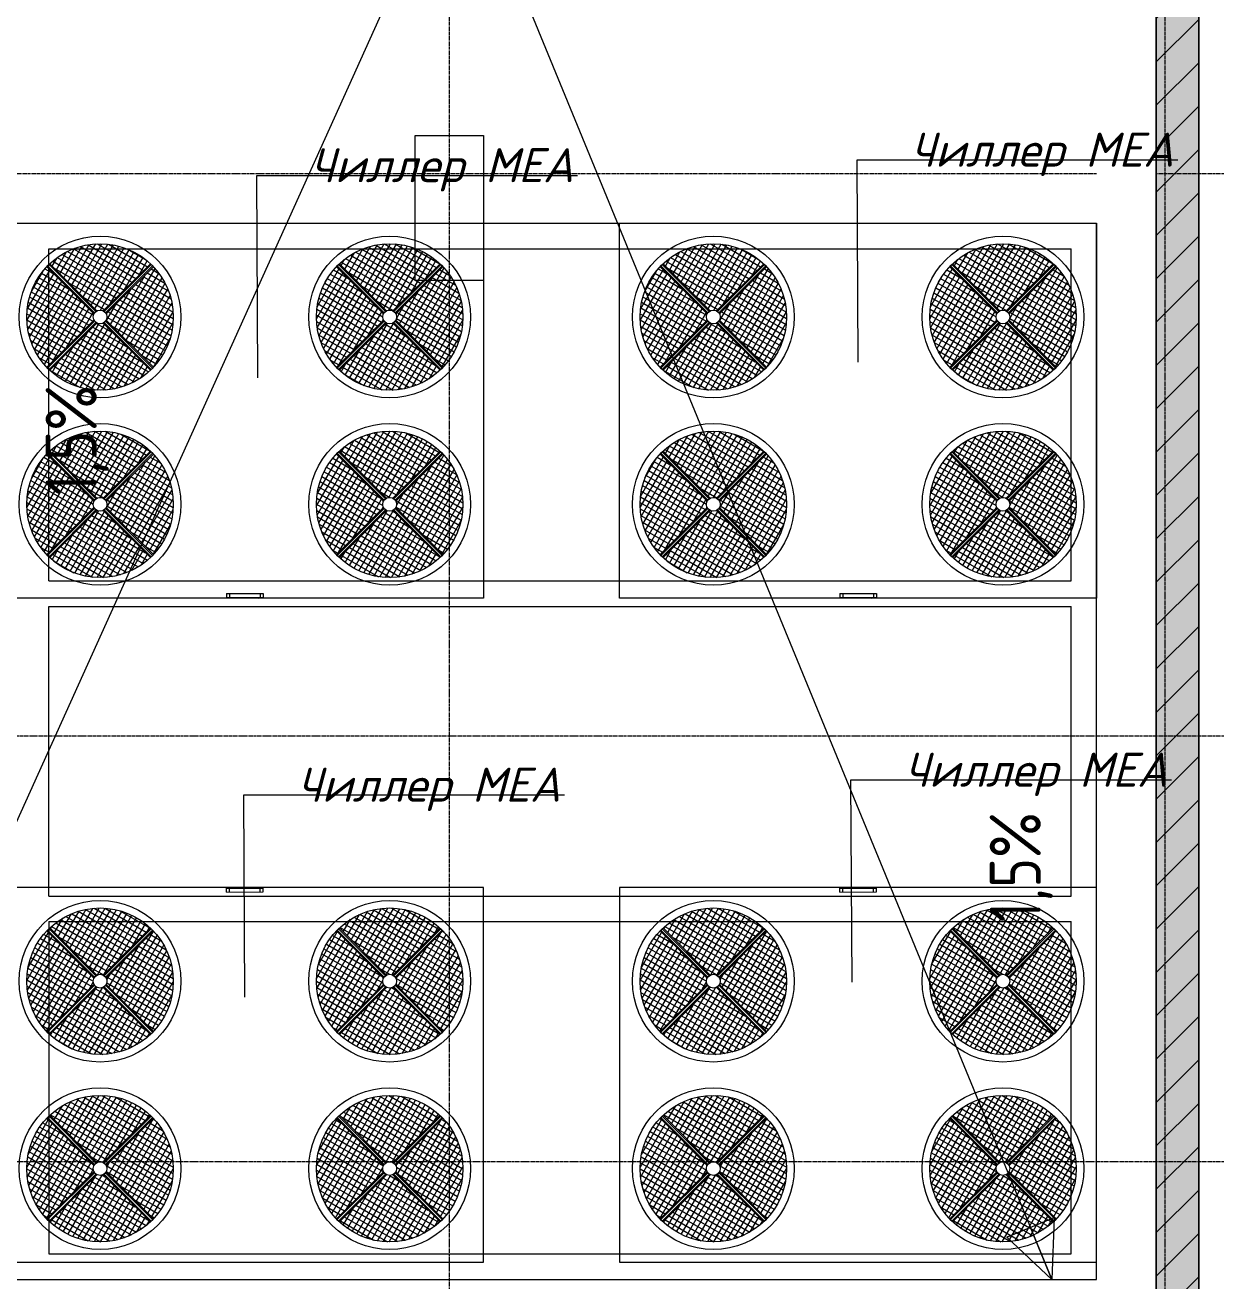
# Model space of a CAD drawing. Header units: millimetres. Extents: x 1499747 to 4341325, y -28481 to 441852.
# Drawn here: x 4225354 to 4232344, y 378866 to 386238 of the extents above; entities that cross this region are included whole.
import ezdxf

# ---------------------------------------------------------------- set-up
doc = ezdxf.new("R2010")
doc.units = ezdxf.units.MM
doc.header["$MEASUREMENT"] = 0
doc.linetypes.add('CENTER2', pattern=[28.575, 19.05, -3.175, 3.175, -3.175])
for name, color, linetype, lineweight in [('13 этаж_25_АР 06.03 custom_70_12 этаж_13_Интерьер - Мебель_Ном._пера__1_Ном._пера__1', 1, 'Continuous', 18), ('13 этаж_25_АР 06.03 custom_70_12 этаж_13_Интерьер - Мебель_Ном._пера__8_Ном._пера__8', 8, 'Continuous', 18), ('13 этаж_25_АР 06.03 custom_70_13-ось_Ном._пера__7_Ном._пера__7', 7, 'Continuous', 18), ('13 этаж_25_АР 06.03 custom_70__8 hatch_Ном._пера__8_Ном._пера__8', 8, 'Continuous', 18), ('13 этаж_25_АР 06.03 custom_70__Оси_Ном._пера__8_Ном._пера__8', 8, 'Continuous', 18), ('13 этаж_25_АР 06.03 custom_70_Defpoints_Ном._пера__7_Ном._пера__7', 7, 'Continuous', 18), ('13 этаж_25_АР 06.03 custom_70_TEXTS-_Ном._пера__1_Ном._пера__1', 1, 'Continuous', 18), ('13 этаж_25_АР 06.03 custom_70_мет. конструкции_Ном._пера__5_Ном._пера__5', 5, 'Continuous', 18), ('13 этаж_25_АР 06.03 custom_70_ОВОРУДОВАНИЕ_Ном._пера__6_Ном._пера__6', 6, 'Continuous', 18), ('13 этаж_25_АР 06.03 custom_70_парапет 2_Ном._пера__8_Ном._пера__8', 8, 'Continuous', 18), ('13 этаж_25_АР 06.03 custom_70_Стойки_Ном._пера__7_Ном._пера__7', 7, 'Continuous', 18), ('13 этаж_25_Конструктив - Стены Ненесущие Газоблок_Ном._пера__169_Ном._пера__83', 83, 'Continuous', 18), ('13 этаж_25_Конструктив - Стены Ненесущие Газоблок_Ном._пера__47_Ном._пера__7', 7, 'Continuous', 18)]:
    doc.layers.add(name, color=color, linetype=linetype, lineweight=lineweight)
doc.styles.add('СГЕНЕРИР_СТИЛЬ_3', font='isocpeur.ttf', dxfattribs={"width": 0.8})
doc.styles.add('СГЕНЕРИР_СТИЛЬ_4', font='isocpeui.ttf')
pattern_1 = [(150, (4231850.835, 384822.796), (15.60195, 27.02337), []), (240, (4231850.835, 384822.796), (-27.02337, 15.60195), [])]
pattern_2 = [(150, (4231850.835, 384822.796), (15.60195, 27.02337), []), (240, (4231850.835, 384822.796), (-27.02337, 15.60195), [])]
pattern_3 = [(150, (4231850.835, 384722.796), (15.60195, 27.02337), []), (240, (4231850.835, 384722.796), (-27.02337, 15.60195), [])]
pattern_4 = [(150, (4231850.835, 384722.796), (15.60195, 27.02337), []), (240, (4231850.835, 384722.796), (-27.02337, 15.60195), [])]
pattern_5 = [(150, (4231850.835, 379226.963), (15.60195, 27.02337), []), (240, (4231850.835, 379226.963), (-27.02337, 15.60195), [])]
pattern_6 = [(150, (4231850.835, 379226.963), (15.60195, 27.02337), []), (240, (4231850.835, 379226.963), (-27.02337, 15.60195), [])]
pattern_7 = [(150, (4231850.835, 379326.963), (15.60195, 27.02337), []), (240, (4231850.835, 379326.963), (-27.02337, 15.60195), [])]
pattern_8 = [(150, (4231850.835, 379326.963), (15.60195, 27.02337), []), (240, (4231850.835, 379326.963), (-27.02337, 15.60195), [])]
pattern_9 = [(150, (4228250.835, 384822.796), (15.60195, 27.02337), []), (240, (4228250.835, 384822.796), (-27.02337, 15.60195), [])]
pattern_10 = [(150, (4228250.835, 384822.796), (15.60195, 27.02337), []), (240, (4228250.835, 384822.796), (-27.02337, 15.60195), [])]
pattern_11 = [(150, (4228250.835, 384722.796), (15.60195, 27.02337), []), (240, (4228250.835, 384722.796), (-27.02337, 15.60195), [])]
pattern_12 = [(150, (4228250.835, 384722.796), (15.60195, 27.02337), []), (240, (4228250.835, 384722.796), (-27.02337, 15.60195), [])]
pattern_13 = [(150, (4228250.835, 379226.963), (15.60195, 27.02337), []), (240, (4228250.835, 379226.963), (-27.02337, 15.60195), [])]
pattern_14 = [(150, (4228250.835, 379226.963), (15.60195, 27.02337), []), (240, (4228250.835, 379226.963), (-27.02337, 15.60195), [])]
pattern_15 = [(150, (4228250.835, 379326.963), (15.60195, 27.02337), []), (240, (4228250.835, 379326.963), (-27.02337, 15.60195), [])]
pattern_16 = [(150, (4228250.835, 379326.963), (15.60195, 27.02337), []), (240, (4228250.835, 379326.963), (-27.02337, 15.60195), [])]

msp = doc.modelspace()

# ---------------------------------------------------------------- hatches: boundary and pattern name
at = {"layer": '13 этаж_25_АР 06.03 custom_70__8 hatch_Ном._пера__8_Ном._пера__8', "linetype": 'Continuous', "true_color": 0xc7c8ca}
h = msp.add_hatch(dxfattribs=at)
h.set_pattern_fill('ANSI36_0046_0019', color=9, style=0, pattern_type=2)
h.set_pattern_definition([(45, (4055820.33, 214029.1), (42.09495, 154.348152), [198.4375, -39.6875, 0, -39.6875])])
h.paths.add_polyline_path([(4231993.9, 377964.7), (4232244, 377964.7), (4232244, 393714.7), (4231993.9, 393714.7)])
at = {"layer": '13 этаж_25_АР 06.03 custom_70_ОВОРУДОВАНИЕ_Ном._пера__6_Ном._пера__6', "linetype": 'Continuous', "true_color": 0xc7c8ca}
h = msp.add_hatch(dxfattribs=at)
h.set_pattern_fill('NET_0046_0019', color=9, style=0, pattern_type=2)
h.set_pattern_definition(pattern_10)
h.paths.add_polyline_path([(4225498.8, 384837.4), (4225775.4, 384560.8, -0.119927), (4225794, 384565.3, -0.119927), (4225812.6, 384560.8), (4226089.2, 384837.4, 0.191496), (4225794, 384954.8, 0.191496)])
h = msp.add_hatch(dxfattribs=at)
h.set_pattern_fill('NET_0046_0019', color=9, style=0, pattern_type=2)
h.set_pattern_definition(pattern_10)
h.paths.add_polyline_path([(4227789.2, 384837.4, 0.191496), (4227494, 384954.8, 0.191496), (4227198.8, 384837.4), (4227475.4, 384560.8, -0.119927), (4227494, 384565.3, -0.119927), (4227512.6, 384560.8)])
h = msp.add_hatch(dxfattribs=at)
h.set_pattern_fill('NET_0046_0019', color=9, style=0, pattern_type=2)
h.set_pattern_definition(pattern_2)
h.paths.add_polyline_path([(4229098.8, 384837.4), (4229375.4, 384560.8, -0.119927), (4229394, 384565.3, -0.119927), (4229412.6, 384560.8), (4229689.2, 384837.4, 0.191496), (4229394, 384954.8, 0.191496)])
h = msp.add_hatch(dxfattribs=at)
h.set_pattern_fill('NET_0046_0019', color=9, style=0, pattern_type=2)
h.set_pattern_definition(pattern_2)
h.paths.add_polyline_path([(4231389.2, 384837.4, 0.191496), (4231094, 384954.8, 0.191496), (4230798.8, 384837.4), (4231075.4, 384560.8, -0.119927), (4231094, 384565.3, -0.119927), (4231112.6, 384560.8)])
h = msp.add_hatch(dxfattribs=at)
h.set_pattern_fill('NET_0046_0019', color=9, style=0, pattern_type=2)
h.set_pattern_definition(pattern_9)
h.paths.add_polyline_path([(4225758, 384543.4), (4225481.4, 384820, 0.397572), (4225481.4, 384229.6), (4225758, 384506.2, -0.243355)])
h = msp.add_hatch(dxfattribs=at)
h.set_pattern_fill('NET_0046_0019', color=9, style=0, pattern_type=2)
h.set_pattern_definition(pattern_9)
h.paths.add_polyline_path([(4226106.6, 384820), (4225830, 384543.4, -0.243355), (4225830, 384506.2), (4226106.6, 384229.6, 0.397572)])
h = msp.add_hatch(dxfattribs=at)
h.set_pattern_fill('NET_0046_0019', color=9, style=0, pattern_type=2)
h.set_pattern_definition(pattern_9)
h.paths.add_polyline_path([(4227181.4, 384820, 0.397572), (4227181.4, 384229.6), (4227458, 384506.2, -0.243355), (4227458, 384543.4)])
h = msp.add_hatch(dxfattribs=at)
h.set_pattern_fill('NET_0046_0019', color=9, style=0, pattern_type=2)
h.set_pattern_definition(pattern_9)
h.paths.add_polyline_path([(4227530, 384543.4, -0.243355), (4227530, 384506.2), (4227806.6, 384229.6, 0.397572), (4227806.6, 384820)])
h = msp.add_hatch(dxfattribs=at)
h.set_pattern_fill('NET_0046_0019', color=9, style=0, pattern_type=2)
h.set_pattern_definition(pattern_1)
h.paths.add_polyline_path([(4229358, 384543.4), (4229081.4, 384820, 0.397572), (4229081.4, 384229.6), (4229358, 384506.2, -0.243355)])
h = msp.add_hatch(dxfattribs=at)
h.set_pattern_fill('NET_0046_0019', color=9, style=0, pattern_type=2)
h.set_pattern_definition(pattern_1)
h.paths.add_polyline_path([(4229706.6, 384820), (4229430, 384543.4, -0.243355), (4229430, 384506.2), (4229706.6, 384229.6, 0.397572)])
h = msp.add_hatch(dxfattribs=at)
h.set_pattern_fill('NET_0046_0019', color=9, style=0, pattern_type=2)
h.set_pattern_definition(pattern_1)
h.paths.add_polyline_path([(4230781.4, 384820, 0.397572), (4230781.4, 384229.6), (4231058, 384506.2, -0.243355), (4231058, 384543.4)])
h = msp.add_hatch(dxfattribs=at)
h.set_pattern_fill('NET_0046_0019', color=9, style=0, pattern_type=2)
h.set_pattern_definition(pattern_1)
h.paths.add_polyline_path([(4231130, 384543.4, -0.243355), (4231130, 384506.2), (4231406.6, 384229.6, 0.397572), (4231406.6, 384820)])
h = msp.add_hatch(dxfattribs=at)
h.set_pattern_fill('NET_0046_0019', color=9, style=0, pattern_type=2)
h.set_pattern_definition(pattern_10)
h.paths.add_polyline_path([(4226089.2, 384212.2), (4225812.6, 384488.8, -0.119927), (4225794, 384484.3, -0.119927), (4225775.4, 384488.8), (4225498.8, 384212.2, 0.191496), (4225794, 384094.8, 0.191496)])
h = msp.add_hatch(dxfattribs=at)
h.set_pattern_fill('NET_0046_0019', color=9, style=0, pattern_type=2)
h.set_pattern_definition(pattern_10)
h.paths.add_polyline_path([(4227198.8, 384212.2, 0.191496), (4227494, 384094.8, 0.191496), (4227789.2, 384212.2), (4227512.6, 384488.8, -0.119927), (4227494, 384484.3, -0.119927), (4227475.4, 384488.8)])
h = msp.add_hatch(dxfattribs=at)
h.set_pattern_fill('NET_0046_0019', color=9, style=0, pattern_type=2)
h.set_pattern_definition(pattern_2)
h.paths.add_polyline_path([(4229689.2, 384212.2), (4229412.6, 384488.8, -0.119927), (4229394, 384484.3, -0.119927), (4229375.4, 384488.8), (4229098.8, 384212.2, 0.191496), (4229394, 384094.8, 0.191496)])
h = msp.add_hatch(dxfattribs=at)
h.set_pattern_fill('NET_0046_0019', color=9, style=0, pattern_type=2)
h.set_pattern_definition(pattern_2)
h.paths.add_polyline_path([(4230798.8, 384212.2, 0.191496), (4231094, 384094.8, 0.191496), (4231389.2, 384212.2), (4231112.6, 384488.8, -0.119927), (4231094, 384484.3, -0.119927), (4231075.4, 384488.8)])
h = msp.add_hatch(dxfattribs=at)
h.set_pattern_fill('NET_0046_0019', color=9, style=0, pattern_type=2)
h.set_pattern_definition(pattern_12)
h.paths.add_polyline_path([(4226089.2, 383737.4, 0.191496), (4225794, 383854.8, 0.191496), (4225498.8, 383737.4), (4225775.4, 383460.8, -0.119927), (4225794, 383465.3, -0.119927), (4225812.6, 383460.8)])
h = msp.add_hatch(dxfattribs=at)
h.set_pattern_fill('NET_0046_0019', color=9, style=0, pattern_type=2)
h.set_pattern_definition(pattern_12)
h.paths.add_polyline_path([(4227198.8, 383737.4), (4227475.4, 383460.8, -0.119927), (4227494, 383465.3, -0.119927), (4227512.6, 383460.8), (4227789.2, 383737.4, 0.191496), (4227494, 383854.8, 0.191496)])
h = msp.add_hatch(dxfattribs=at)
h.set_pattern_fill('NET_0046_0019', color=9, style=0, pattern_type=2)
h.set_pattern_definition(pattern_4)
h.paths.add_polyline_path([(4229689.2, 383737.4, 0.191496), (4229394, 383854.8, 0.191496), (4229098.8, 383737.4), (4229375.4, 383460.8, -0.119927), (4229394, 383465.3, -0.119927), (4229412.6, 383460.8)])
h = msp.add_hatch(dxfattribs=at)
h.set_pattern_fill('NET_0046_0019', color=9, style=0, pattern_type=2)
h.set_pattern_definition(pattern_4)
h.paths.add_polyline_path([(4230798.8, 383737.4), (4231075.4, 383460.8, -0.119927), (4231094, 383465.3, -0.119927), (4231112.6, 383460.8), (4231389.2, 383737.4, 0.191496), (4231094, 383854.8, 0.191496)])
h = msp.add_hatch(dxfattribs=at)
h.set_pattern_fill('NET_0046_0019', color=9, style=0, pattern_type=2)
h.set_pattern_definition(pattern_11)
h.paths.add_polyline_path([(4225758, 383406.2, -0.243355), (4225758, 383443.4), (4225481.4, 383720, 0.397572), (4225481.4, 383129.6)])
h = msp.add_hatch(dxfattribs=at)
h.set_pattern_fill('NET_0046_0019', color=9, style=0, pattern_type=2)
h.set_pattern_definition(pattern_11)
h.paths.add_polyline_path([(4226106.6, 383129.6, 0.397572), (4226106.6, 383720), (4225830, 383443.4, -0.243355), (4225830, 383406.2)])
h = msp.add_hatch(dxfattribs=at)
h.set_pattern_fill('NET_0046_0019', color=9, style=0, pattern_type=2)
h.set_pattern_definition(pattern_11)
h.paths.add_polyline_path([(4227181.4, 383129.6), (4227458, 383406.2, -0.243355), (4227458, 383443.4), (4227181.4, 383720, 0.397572)])
h = msp.add_hatch(dxfattribs=at)
h.set_pattern_fill('NET_0046_0019', color=9, style=0, pattern_type=2)
h.set_pattern_definition(pattern_11)
h.paths.add_polyline_path([(4227530, 383406.2), (4227806.6, 383129.6, 0.397572), (4227806.6, 383720), (4227530, 383443.4, -0.243355)])
h = msp.add_hatch(dxfattribs=at)
h.set_pattern_fill('NET_0046_0019', color=9, style=0, pattern_type=2)
h.set_pattern_definition(pattern_3)
h.paths.add_polyline_path([(4229358, 383406.2, -0.243355), (4229358, 383443.4), (4229081.4, 383720, 0.397572), (4229081.4, 383129.6)])
h = msp.add_hatch(dxfattribs=at)
h.set_pattern_fill('NET_0046_0019', color=9, style=0, pattern_type=2)
h.set_pattern_definition(pattern_3)
h.paths.add_polyline_path([(4229706.6, 383129.6, 0.397572), (4229706.6, 383720), (4229430, 383443.4, -0.243355), (4229430, 383406.2)])
h = msp.add_hatch(dxfattribs=at)
h.set_pattern_fill('NET_0046_0019', color=9, style=0, pattern_type=2)
h.set_pattern_definition(pattern_3)
h.paths.add_polyline_path([(4230781.4, 383129.6), (4231058, 383406.2, -0.243355), (4231058, 383443.4), (4230781.4, 383720, 0.397572)])
h = msp.add_hatch(dxfattribs=at)
h.set_pattern_fill('NET_0046_0019', color=9, style=0, pattern_type=2)
h.set_pattern_definition(pattern_3)
h.paths.add_polyline_path([(4231130, 383406.2), (4231406.6, 383129.6, 0.397572), (4231406.6, 383720), (4231130, 383443.4, -0.243355)])
h = msp.add_hatch(dxfattribs=at)
h.set_pattern_fill('NET_0046_0019', color=9, style=0, pattern_type=2)
h.set_pattern_definition(pattern_12)
h.paths.add_polyline_path([(4225498.8, 383112.2, 0.191496), (4225794, 382994.8, 0.191496), (4226089.2, 383112.2), (4225812.6, 383388.8, -0.119927), (4225794, 383384.3, -0.119927), (4225775.4, 383388.8)])
h = msp.add_hatch(dxfattribs=at)
h.set_pattern_fill('NET_0046_0019', color=9, style=0, pattern_type=2)
h.set_pattern_definition(pattern_12)
h.paths.add_polyline_path([(4227789.2, 383112.2), (4227512.6, 383388.8, -0.119927), (4227494, 383384.3, -0.119927), (4227475.4, 383388.8), (4227198.8, 383112.2, 0.191496), (4227494, 382994.8, 0.191496)])
h = msp.add_hatch(dxfattribs=at)
h.set_pattern_fill('NET_0046_0019', color=9, style=0, pattern_type=2)
h.set_pattern_definition(pattern_4)
h.paths.add_polyline_path([(4229098.8, 383112.2, 0.191496), (4229394, 382994.8, 0.191496), (4229689.2, 383112.2), (4229412.6, 383388.8, -0.119927), (4229394, 383384.3, -0.119927), (4229375.4, 383388.8)])
h = msp.add_hatch(dxfattribs=at)
h.set_pattern_fill('NET_0046_0019', color=9, style=0, pattern_type=2)
h.set_pattern_definition(pattern_4)
h.paths.add_polyline_path([(4231389.2, 383112.2), (4231112.6, 383388.8, -0.119927), (4231094, 383384.3, -0.119927), (4231075.4, 383388.8), (4230798.8, 383112.2, 0.191496), (4231094, 382994.8, 0.191496)])
h = msp.add_hatch(dxfattribs=at)
h.set_pattern_fill('NET_0046_0019', color=9, style=0, pattern_type=2)
h.set_pattern_definition(pattern_16)
h.paths.add_polyline_path([(4225498.8, 380937.6), (4225775.4, 380661, -0.119927), (4225794, 380665.5, -0.119927), (4225812.6, 380661), (4226089.2, 380937.6, 0.191496), (4225794, 381054.9, 0.191496)])
h = msp.add_hatch(dxfattribs=at)
h.set_pattern_fill('NET_0046_0019', color=9, style=0, pattern_type=2)
h.set_pattern_definition(pattern_16)
h.paths.add_polyline_path([(4227789.2, 380937.6, 0.191496), (4227494, 381054.9, 0.191496), (4227198.8, 380937.6), (4227475.4, 380661, -0.119927), (4227494, 380665.5, -0.119927), (4227512.6, 380661)])
h = msp.add_hatch(dxfattribs=at)
h.set_pattern_fill('NET_0046_0019', color=9, style=0, pattern_type=2)
h.set_pattern_definition(pattern_8)
h.paths.add_polyline_path([(4229098.8, 380937.6), (4229375.4, 380661, -0.119927), (4229394, 380665.5, -0.119927), (4229412.6, 380661), (4229689.2, 380937.6, 0.191496), (4229394, 381054.9, 0.191496)])
h = msp.add_hatch(dxfattribs=at)
h.set_pattern_fill('NET_0046_0019', color=9, style=0, pattern_type=2)
h.set_pattern_definition(pattern_8)
h.paths.add_polyline_path([(4231389.2, 380937.6, 0.191496), (4231094, 381054.9, 0.191496), (4230798.8, 380937.6), (4231075.4, 380661, -0.119927), (4231094, 380665.5, -0.119927), (4231112.6, 380661)])
h = msp.add_hatch(dxfattribs=at)
h.set_pattern_fill('NET_0046_0019', color=9, style=0, pattern_type=2)
h.set_pattern_definition(pattern_15)
h.paths.add_polyline_path([(4225758, 380643.6), (4225481.4, 380920.2, 0.397572), (4225481.4, 380329.7), (4225758, 380606.3, -0.243355)])
h = msp.add_hatch(dxfattribs=at)
h.set_pattern_fill('NET_0046_0019', color=9, style=0, pattern_type=2)
h.set_pattern_definition(pattern_15)
h.paths.add_polyline_path([(4226106.6, 380920.2), (4225830, 380643.6, -0.243355), (4225830, 380606.3), (4226106.6, 380329.7, 0.397572)])
h = msp.add_hatch(dxfattribs=at)
h.set_pattern_fill('NET_0046_0019', color=9, style=0, pattern_type=2)
h.set_pattern_definition(pattern_15)
h.paths.add_polyline_path([(4227181.4, 380920.2, 0.397572), (4227181.4, 380329.7), (4227458, 380606.3, -0.243355), (4227458, 380643.6)])
h = msp.add_hatch(dxfattribs=at)
h.set_pattern_fill('NET_0046_0019', color=9, style=0, pattern_type=2)
h.set_pattern_definition(pattern_15)
h.paths.add_polyline_path([(4227530, 380643.6, -0.243355), (4227530, 380606.3), (4227806.6, 380329.7, 0.397572), (4227806.6, 380920.2)])
h = msp.add_hatch(dxfattribs=at)
h.set_pattern_fill('NET_0046_0019', color=9, style=0, pattern_type=2)
h.set_pattern_definition(pattern_7)
h.paths.add_polyline_path([(4229358, 380643.6), (4229081.4, 380920.2, 0.397572), (4229081.4, 380329.7), (4229358, 380606.3, -0.243355)])
h = msp.add_hatch(dxfattribs=at)
h.set_pattern_fill('NET_0046_0019', color=9, style=0, pattern_type=2)
h.set_pattern_definition(pattern_7)
h.paths.add_polyline_path([(4229706.6, 380920.2), (4229430, 380643.6, -0.243355), (4229430, 380606.3), (4229706.6, 380329.7, 0.397572)])
h = msp.add_hatch(dxfattribs=at)
h.set_pattern_fill('NET_0046_0019', color=9, style=0, pattern_type=2)
h.set_pattern_definition(pattern_7)
h.paths.add_polyline_path([(4230781.4, 380920.2, 0.397572), (4230781.4, 380329.7), (4231058, 380606.3, -0.243355), (4231058, 380643.6)])
h = msp.add_hatch(dxfattribs=at)
h.set_pattern_fill('NET_0046_0019', color=9, style=0, pattern_type=2)
h.set_pattern_definition(pattern_7)
h.paths.add_polyline_path([(4231130, 380643.6, -0.243355), (4231130, 380606.3), (4231406.6, 380329.7, 0.397572), (4231406.6, 380920.2)])
h = msp.add_hatch(dxfattribs=at)
h.set_pattern_fill('NET_0046_0019', color=9, style=0, pattern_type=2)
h.set_pattern_definition(pattern_16)
h.paths.add_polyline_path([(4226089.2, 380312.4), (4225812.6, 380589, -0.119927), (4225794, 380584.4, -0.119927), (4225775.4, 380589), (4225498.8, 380312.4, 0.191496), (4225794, 380195, 0.191496)])
h = msp.add_hatch(dxfattribs=at)
h.set_pattern_fill('NET_0046_0019', color=9, style=0, pattern_type=2)
h.set_pattern_definition(pattern_16)
h.paths.add_polyline_path([(4227198.8, 380312.4, 0.191496), (4227494, 380195, 0.191496), (4227789.2, 380312.4), (4227512.6, 380589, -0.119927), (4227494, 380584.4, -0.119927), (4227475.4, 380589)])
h = msp.add_hatch(dxfattribs=at)
h.set_pattern_fill('NET_0046_0019', color=9, style=0, pattern_type=2)
h.set_pattern_definition(pattern_8)
h.paths.add_polyline_path([(4229689.2, 380312.4), (4229412.6, 380589, -0.119927), (4229394, 380584.4, -0.119927), (4229375.4, 380589), (4229098.8, 380312.4, 0.191496), (4229394, 380195, 0.191496)])
h = msp.add_hatch(dxfattribs=at)
h.set_pattern_fill('NET_0046_0019', color=9, style=0, pattern_type=2)
h.set_pattern_definition(pattern_8)
h.paths.add_polyline_path([(4230798.8, 380312.4, 0.191496), (4231094, 380195, 0.191496), (4231389.2, 380312.4), (4231112.6, 380589, -0.119927), (4231094, 380584.4, -0.119927), (4231075.4, 380589)])
h = msp.add_hatch(dxfattribs=at)
h.set_pattern_fill('NET_0046_0019', color=9, style=0, pattern_type=2)
h.set_pattern_definition(pattern_14)
h.paths.add_polyline_path([(4226089.2, 379837.6, 0.191496), (4225794, 379954.9, 0.191496), (4225498.8, 379837.6), (4225775.4, 379561, -0.119927), (4225794, 379565.5, -0.119927), (4225812.6, 379561)])
h = msp.add_hatch(dxfattribs=at)
h.set_pattern_fill('NET_0046_0019', color=9, style=0, pattern_type=2)
h.set_pattern_definition(pattern_14)
h.paths.add_polyline_path([(4227198.8, 379837.6), (4227475.4, 379561, -0.119927), (4227494, 379565.5, -0.119927), (4227512.6, 379561), (4227789.2, 379837.6, 0.191496), (4227494, 379954.9, 0.191496)])
h = msp.add_hatch(dxfattribs=at)
h.set_pattern_fill('NET_0046_0019', color=9, style=0, pattern_type=2)
h.set_pattern_definition(pattern_6)
h.paths.add_polyline_path([(4229689.2, 379837.6, 0.191496), (4229394, 379954.9, 0.191496), (4229098.8, 379837.6), (4229375.4, 379561, -0.119927), (4229394, 379565.5, -0.119927), (4229412.6, 379561)])
h = msp.add_hatch(dxfattribs=at)
h.set_pattern_fill('NET_0046_0019', color=9, style=0, pattern_type=2)
h.set_pattern_definition(pattern_6)
h.paths.add_polyline_path([(4230798.8, 379837.6), (4231075.4, 379561, -0.119927), (4231094, 379565.5, -0.119927), (4231112.6, 379561), (4231389.2, 379837.6, 0.191496), (4231094, 379954.9, 0.191496)])
h = msp.add_hatch(dxfattribs=at)
h.set_pattern_fill('NET_0046_0019', color=9, style=0, pattern_type=2)
h.set_pattern_definition(pattern_13)
h.paths.add_polyline_path([(4225758, 379506.3, -0.243355), (4225758, 379543.6), (4225481.4, 379820.2, 0.397572), (4225481.4, 379229.7)])
h = msp.add_hatch(dxfattribs=at)
h.set_pattern_fill('NET_0046_0019', color=9, style=0, pattern_type=2)
h.set_pattern_definition(pattern_13)
h.paths.add_polyline_path([(4226106.6, 379229.7, 0.397572), (4226106.6, 379820.2), (4225830, 379543.6, -0.243355), (4225830, 379506.3)])
h = msp.add_hatch(dxfattribs=at)
h.set_pattern_fill('NET_0046_0019', color=9, style=0, pattern_type=2)
h.set_pattern_definition(pattern_13)
h.paths.add_polyline_path([(4227181.4, 379229.7), (4227458, 379506.3, -0.243355), (4227458, 379543.6), (4227181.4, 379820.2, 0.397572)])
h = msp.add_hatch(dxfattribs=at)
h.set_pattern_fill('NET_0046_0019', color=9, style=0, pattern_type=2)
h.set_pattern_definition(pattern_13)
h.paths.add_polyline_path([(4227530, 379506.3), (4227806.6, 379229.7, 0.397572), (4227806.6, 379820.2), (4227530, 379543.6, -0.243355)])
h = msp.add_hatch(dxfattribs=at)
h.set_pattern_fill('NET_0046_0019', color=9, style=0, pattern_type=2)
h.set_pattern_definition(pattern_5)
h.paths.add_polyline_path([(4229358, 379506.3, -0.243355), (4229358, 379543.6), (4229081.4, 379820.2, 0.397572), (4229081.4, 379229.7)])
h = msp.add_hatch(dxfattribs=at)
h.set_pattern_fill('NET_0046_0019', color=9, style=0, pattern_type=2)
h.set_pattern_definition(pattern_5)
h.paths.add_polyline_path([(4229706.6, 379229.7, 0.397572), (4229706.6, 379820.2), (4229430, 379543.6, -0.243355), (4229430, 379506.3)])
h = msp.add_hatch(dxfattribs=at)
h.set_pattern_fill('NET_0046_0019', color=9, style=0, pattern_type=2)
h.set_pattern_definition(pattern_5)
h.paths.add_polyline_path([(4230781.4, 379229.7), (4231058, 379506.3, -0.243355), (4231058, 379543.6), (4230781.4, 379820.2, 0.397572)])
h = msp.add_hatch(dxfattribs=at)
h.set_pattern_fill('NET_0046_0019', color=9, style=0, pattern_type=2)
h.set_pattern_definition(pattern_5)
h.paths.add_polyline_path([(4231130, 379506.3), (4231406.6, 379229.7, 0.397572), (4231406.6, 379820.2), (4231130, 379543.6, -0.243355)])
h = msp.add_hatch(dxfattribs=at)
h.set_pattern_fill('NET_0046_0019', color=9, style=0, pattern_type=2)
h.set_pattern_definition(pattern_14)
h.paths.add_polyline_path([(4225498.8, 379212.4, 0.191496), (4225794, 379095, 0.191496), (4226089.2, 379212.4), (4225812.6, 379489, -0.119927), (4225794, 379484.4, -0.119927), (4225775.4, 379489)])
h = msp.add_hatch(dxfattribs=at)
h.set_pattern_fill('NET_0046_0019', color=9, style=0, pattern_type=2)
h.set_pattern_definition(pattern_14)
h.paths.add_polyline_path([(4227789.2, 379212.4), (4227512.6, 379489, -0.119927), (4227494, 379484.4, -0.119927), (4227475.4, 379489), (4227198.8, 379212.4, 0.191496), (4227494, 379095, 0.191496)])
h = msp.add_hatch(dxfattribs=at)
h.set_pattern_fill('NET_0046_0019', color=9, style=0, pattern_type=2)
h.set_pattern_definition(pattern_6)
h.paths.add_polyline_path([(4229098.8, 379212.4, 0.191496), (4229394, 379095, 0.191496), (4229689.2, 379212.4), (4229412.6, 379489, -0.119927), (4229394, 379484.4, -0.119927), (4229375.4, 379489)])
h = msp.add_hatch(dxfattribs=at)
h.set_pattern_fill('NET_0046_0019', color=9, style=0, pattern_type=2)
h.set_pattern_definition(pattern_6)
h.paths.add_polyline_path([(4231389.2, 379212.4), (4231112.6, 379489, -0.119927), (4231094, 379484.4, -0.119927), (4231075.4, 379489), (4230798.8, 379212.4, 0.191496), (4231094, 379095, 0.191496)])
at = {"layer": '13 этаж_25_Конструктив - Стены Ненесущие Газоблок_Ном._пера__169_Ном._пера__83', "linetype": 'Continuous', "true_color": 0xc7c8ca}
h = msp.add_hatch(dxfattribs=at)
h.set_pattern_fill('БЛОКИ_БЕТОННЫЕ_ЭФФЕКТИВН_72', color=9, style=0, pattern_type=2)
h.set_pattern_definition([(45, (4194944, 382064.74), (-127.2792, 127.2792), [])])
h.paths.add_polyline_path([(4232243.8, 377964.7), (4232243.8, 393764.7), (4231993.8, 393764.7), (4231993.8, 377964.7)])

# ---------------------------------------------------------------- linework, layer by layer
at = {"layer": '13 этаж_25_АР 06.03 custom_70_12 этаж_13_Интерьер - Мебель_Ном._пера__1_Ном._пера__1', "color": 9, "linetype": 'Continuous', "true_color": 0xc7c8ca, "flags": 128}
msp.add_lwpolyline([(4227644, 385589.7), (4228044, 385589.7), (4228044, 384739.7), (4227644, 384739.7)], close=True, dxfattribs=at)
at = {"layer": '13 этаж_25_АР 06.03 custom_70_12 этаж_13_Интерьер - Мебель_Ном._пера__8_Ном._пера__8', "color": 9, "linetype": 'Continuous', "true_color": 0xc7c8ca, "flags": 128}
msp.add_lwpolyline([(4227644, 385589.7), (4228044, 385589.7), (4228044, 384739.7), (4227644, 384739.7)], close=True, dxfattribs=at)
at = {"layer": '13 этаж_25_АР 06.03 custom_70__Оси_Ном._пера__8_Ном._пера__8', "color": 9, "linetype": 'CENTER2', "true_color": 0xc7c8ca}
for p, q in [((4227844, 393714.7), (4227844, 377964.7)), ((4232044, 393714.7), (4232044, 377964.7)), ((4231644, 385364.7), (4202359, 385364.7)), ((4246744, 385364.7), (4231993.9, 385364.7)), ((4246744, 382064.7), (4202359, 382064.7)), ((4246744, 379564.7), (4213744, 379564.7))]:
    msp.add_line(p, q, dxfattribs=at)
at = {"layer": '13 этаж_25_АР 06.03 custom_70_Defpoints_Ном._пера__7_Ном._пера__7', "color": 9, "linetype": 'Continuous', "true_color": 0xc7c8ca}
for p, q in [((4226554.1, 382901), (4226554, 382878)), ((4226734.1, 382900.6), (4226734, 382877.6)), ((4230154.1, 382901), (4230154, 382878)), ((4230334.1, 382900.6), (4230334, 382877.6)), ((4226554.1, 381148.8), (4226554, 381171.8)), ((4226734.1, 381149.2), (4226734, 381172.2)), ((4230154.1, 381148.8), (4230154, 381171.8)), ((4230334.1, 381149.2), (4230334, 381172.2))]:
    msp.add_line(p, q, dxfattribs=at)
at = {"layer": '13 этаж_25_АР 06.03 custom_70_TEXTS-_Ном._пера__1_Ном._пера__1', "color": 9, "linetype": 'Continuous', "true_color": 0xc7c8ca}
for p, q in [((4230244, 384258.9), (4230237.6, 385447)), ((4230237.6, 385447), (4232119.6, 385447)), ((4226720.5, 384167.9), (4226714.1, 385356)), ((4226714.1, 385356), (4228596, 385356)), ((4230208.1, 380618.6), (4230201.7, 381806.6)), ((4230201.7, 381806.6), (4232083.7, 381806.6)), ((4226644, 380530.6), (4226637.6, 381718.7)), ((4226637.6, 381718.7), (4228519.6, 381718.7))]:
    msp.add_line(p, q, dxfattribs=at)
at = {"layer": '13 этаж_25_АР 06.03 custom_70_мет. конструкции_Ном._пера__5_Ном._пера__5', "color": 9, "linetype": 'Continuous', "true_color": 0xc7c8ca, "flags": 128}
for points in [[(4214644, 385074.8), (4231494, 385074.8)], [(4231181.7, 378874.8), (4231494, 378874.8), (4231644, 378874.8), (4231644, 385074.8)], [(4231494, 385074.8), (4231644, 385074.8)], [(4225494, 384924.8), (4231494, 384924.8)], [(4225494, 382974.8), (4225494, 384924.8)], [(4231494, 382974.8), (4231494, 384924.8)], [(4225494, 382974.8), (4231494, 382974.8)], [(4225494, 382824.8), (4231494, 382824.8)], [(4225494, 381124.8), (4225494, 382824.8)], [(4231494, 381124.8), (4231494, 382824.8)], [(4225494, 381124.8), (4231494, 381124.8)], [(4225494, 380974.8), (4225494, 379024.8)], [(4225494, 379024.8), (4231494, 379024.8), (4231494, 380974.8)], [(4225494, 380974.8), (4231494, 380974.8)], [(4225494, 379024.8), (4231181.7, 379024.8)], [(4214644, 378874.8), (4231181.7, 378874.8)]]:
    msp.add_lwpolyline(points, dxfattribs=at)
at = {"layer": '13 этаж_25_АР 06.03 custom_70_ОВОРУДОВАНИЕ_Ном._пера__6_Ном._пера__6', "color": 9, "linetype": 'Continuous', "true_color": 0xc7c8ca}
for p, q in [((4225758, 384543.4), (4225481.3, 384820.1)), ((4225761.3, 384548.8), (4225485.6, 384824.5)), ((4225770, 384557.5), (4225494.3, 384833.2)), ((4225775.4, 384560.8), (4225498.7, 384837.5)), ((4225812.6, 384560.8), (4226089.4, 384837.5)), ((4225818, 384557.5), (4226093.7, 384833.2)), ((4225826.7, 384548.8), (4226102.4, 384824.5)), ((4225830, 384543.4), (4226106.7, 384820.1)), ((4227458, 384543.4), (4227181.3, 384820.1)), ((4227461.3, 384548.8), (4227185.6, 384824.5)), ((4227470, 384557.5), (4227194.3, 384833.2)), ((4227475.4, 384560.8), (4227198.7, 384837.5)), ((4227512.6, 384560.8), (4227789.4, 384837.5)), ((4227518, 384557.5), (4227793.7, 384833.2)), ((4227526.7, 384548.8), (4227802.4, 384824.5)), ((4227530, 384543.4), (4227806.7, 384820.1)), ((4229358, 384543.4), (4229081.3, 384820.1)), ((4229361.3, 384548.8), (4229085.6, 384824.5)), ((4229370, 384557.5), (4229094.3, 384833.2)), ((4229375.4, 384560.8), (4229098.7, 384837.5)), ((4229412.6, 384560.8), (4229689.4, 384837.5)), ((4229418, 384557.5), (4229693.7, 384833.2)), ((4229426.7, 384548.8), (4229702.4, 384824.5)), ((4229430, 384543.4), (4229706.7, 384820.1)), ((4231058, 384543.4), (4230781.3, 384820.1)), ((4231061.3, 384548.8), (4230785.6, 384824.5)), ((4231070, 384557.5), (4230794.3, 384833.2)), ((4231075.4, 384560.8), (4230798.7, 384837.5)), ((4231112.6, 384560.8), (4231389.4, 384837.5)), ((4231118, 384557.5), (4231393.7, 384833.2)), ((4231126.7, 384548.8), (4231402.4, 384824.5)), ((4231130, 384543.4), (4231406.7, 384820.1)), ((4225481.3, 384229.4), (4225758, 384506.2)), ((4225485.6, 384225.1), (4225761.3, 384500.8)), ((4225494.3, 384216.4), (4225770, 384492.1)), ((4225498.7, 384212.1), (4225775.4, 384488.8)), ((4226089.4, 384212.1), (4225812.6, 384488.8)), ((4226093.7, 384216.4), (4225818, 384492.1)), ((4226102.4, 384225.1), (4225826.7, 384500.8)), ((4226106.7, 384229.4), (4225830, 384506.2)), ((4227181.3, 384229.4), (4227458, 384506.2)), ((4227185.6, 384225.1), (4227461.3, 384500.8)), ((4227194.3, 384216.4), (4227470, 384492.1)), ((4227198.7, 384212.1), (4227475.4, 384488.8)), ((4227789.4, 384212.1), (4227512.6, 384488.8)), ((4227793.7, 384216.4), (4227518, 384492.1)), ((4227802.4, 384225.1), (4227526.7, 384500.8)), ((4227806.7, 384229.4), (4227530, 384506.2)), ((4229081.3, 384229.4), (4229358, 384506.2)), ((4229085.6, 384225.1), (4229361.3, 384500.8)), ((4229094.3, 384216.4), (4229370, 384492.1)), ((4229098.7, 384212.1), (4229375.4, 384488.8)), ((4229689.4, 384212.1), (4229412.6, 384488.8)), ((4229693.7, 384216.4), (4229418, 384492.1)), ((4229702.4, 384225.1), (4229426.7, 384500.8)), ((4229706.7, 384229.4), (4229430, 384506.2)), ((4230781.3, 384229.4), (4231058, 384506.2)), ((4230785.6, 384225.1), (4231061.3, 384500.8)), ((4230794.3, 384216.4), (4231070, 384492.1)), ((4230798.7, 384212.1), (4231075.4, 384488.8)), ((4231389.4, 384212.1), (4231112.6, 384488.8)), ((4231393.7, 384216.4), (4231118, 384492.1)), ((4231402.4, 384225.1), (4231126.7, 384500.8)), ((4231406.7, 384229.4), (4231130, 384506.2)), ((4225481.3, 383720.1), (4225758, 383443.4)), ((4225485.6, 383724.5), (4225761.3, 383448.8)), ((4225494.3, 383733.2), (4225770, 383457.5)), ((4225498.7, 383737.5), (4225775.4, 383460.8)), ((4226089.4, 383737.5), (4225812.6, 383460.8)), ((4226093.7, 383733.2), (4225818, 383457.5)), ((4226102.4, 383724.5), (4225826.7, 383448.8)), ((4226106.7, 383720.1), (4225830, 383443.4)), ((4227181.3, 383720.1), (4227458, 383443.4)), ((4227185.6, 383724.5), (4227461.3, 383448.8)), ((4227194.3, 383733.2), (4227470, 383457.5)), ((4227198.7, 383737.5), (4227475.4, 383460.8)), ((4227789.4, 383737.5), (4227512.6, 383460.8)), ((4227793.7, 383733.2), (4227518, 383457.5)), ((4227802.4, 383724.5), (4227526.7, 383448.8)), ((4227806.7, 383720.1), (4227530, 383443.4)), ((4229081.3, 383720.1), (4229358, 383443.4)), ((4229085.6, 383724.5), (4229361.3, 383448.8)), ((4229094.3, 383733.2), (4229370, 383457.5)), ((4229098.7, 383737.5), (4229375.4, 383460.8)), ((4229689.4, 383737.5), (4229412.6, 383460.8)), ((4229693.7, 383733.2), (4229418, 383457.5)), ((4229702.4, 383724.5), (4229426.7, 383448.8)), ((4229706.7, 383720.1), (4229430, 383443.4)), ((4230781.3, 383720.1), (4231058, 383443.4)), ((4230785.6, 383724.5), (4231061.3, 383448.8)), ((4230794.3, 383733.2), (4231070, 383457.5)), ((4230798.7, 383737.5), (4231075.4, 383460.8)), ((4231389.4, 383737.5), (4231112.6, 383460.8)), ((4231393.7, 383733.2), (4231118, 383457.5)), ((4231402.4, 383724.5), (4231126.7, 383448.8)), ((4231406.7, 383720.1), (4231130, 383443.4)), ((4225758, 383406.2), (4225481.3, 383129.4)), ((4225761.3, 383400.8), (4225485.6, 383125.1)), ((4225770, 383392.1), (4225494.3, 383116.4)), ((4225775.4, 383388.8), (4225498.7, 383112.1)), ((4225812.6, 383388.8), (4226089.4, 383112.1)), ((4225818, 383392.1), (4226093.7, 383116.4)), ((4225826.7, 383400.8), (4226102.4, 383125.1)), ((4225830, 383406.2), (4226106.7, 383129.4)), ((4227458, 383406.2), (4227181.3, 383129.4)), ((4227461.3, 383400.8), (4227185.6, 383125.1)), ((4227470, 383392.1), (4227194.3, 383116.4)), ((4227475.4, 383388.8), (4227198.7, 383112.1)), ((4227512.6, 383388.8), (4227789.4, 383112.1)), ((4227518, 383392.1), (4227793.7, 383116.4)), ((4227526.7, 383400.8), (4227802.4, 383125.1)), ((4227530, 383406.2), (4227806.7, 383129.4)), ((4229358, 383406.2), (4229081.3, 383129.4)), ((4229361.3, 383400.8), (4229085.6, 383125.1)), ((4229370, 383392.1), (4229094.3, 383116.4)), ((4229375.4, 383388.8), (4229098.7, 383112.1)), ((4229412.6, 383388.8), (4229689.4, 383112.1)), ((4229418, 383392.1), (4229693.7, 383116.4)), ((4229426.7, 383400.8), (4229702.4, 383125.1)), ((4229430, 383406.2), (4229706.7, 383129.4)), ((4231058, 383406.2), (4230781.3, 383129.4)), ((4231061.3, 383400.8), (4230785.6, 383125.1)), ((4231070, 383392.1), (4230794.3, 383116.4)), ((4231075.4, 383388.8), (4230798.7, 383112.1)), ((4231112.6, 383388.8), (4231389.4, 383112.1)), ((4231118, 383392.1), (4231393.7, 383116.4)), ((4231126.7, 383400.8), (4231402.4, 383125.1)), ((4231130, 383406.2), (4231406.7, 383129.4)), ((4226536.6, 382901), (4226536.5, 382878)), ((4226536.5, 382878), (4226751.5, 382877.6)), ((4226536.6, 382901), (4226751.6, 382900.6)), ((4226565, 382875), (4226723, 382874.6)), ((4226751.6, 382900.6), (4226751.5, 382877.6)), ((4230136.6, 382901), (4230136.5, 382878)), ((4230136.5, 382878), (4230351.5, 382877.6)), ((4230136.6, 382901), (4230351.6, 382900.6)), ((4230165, 382875), (4230323, 382874.6)), ((4230351.6, 382900.6), (4230351.5, 382877.6)), ((4226536.5, 381171.7), (4226751.5, 381172.2)), ((4226536.6, 381148.7), (4226536.5, 381171.7)), ((4226565, 381174.8), (4226723, 381175.1)), ((4226751.6, 381149.2), (4226751.5, 381172.2)), ((4230136.5, 381171.7), (4230351.5, 381172.2)), ((4230136.6, 381148.7), (4230136.5, 381171.7)), ((4230165, 381174.8), (4230323, 381175.1)), ((4230351.6, 381149.2), (4230351.5, 381172.2)), ((4226536.6, 381148.7), (4226751.6, 381149.2)), ((4230136.6, 381148.7), (4230351.6, 381149.2)), ((4225758, 380643.6), (4225481.3, 380920.3)), ((4225761.3, 380648.9), (4225485.6, 380924.7)), ((4225770, 380657.6), (4225494.3, 380933.3)), ((4225775.4, 380661), (4225498.7, 380937.7)), ((4225812.6, 380661), (4226089.4, 380937.7)), ((4225818, 380657.6), (4226093.7, 380933.3)), ((4225826.7, 380648.9), (4226102.4, 380924.7)), ((4225830, 380643.6), (4226106.7, 380920.3)), ((4227458, 380643.6), (4227181.3, 380920.3)), ((4227461.3, 380648.9), (4227185.6, 380924.7)), ((4227470, 380657.6), (4227194.3, 380933.3)), ((4227475.4, 380661), (4227198.7, 380937.7)), ((4227512.6, 380661), (4227789.4, 380937.7)), ((4227518, 380657.6), (4227793.7, 380933.3)), ((4227526.7, 380648.9), (4227802.4, 380924.7)), ((4227530, 380643.6), (4227806.7, 380920.3)), ((4229358, 380643.6), (4229081.3, 380920.3)), ((4229361.3, 380648.9), (4229085.6, 380924.7)), ((4229370, 380657.6), (4229094.3, 380933.3)), ((4229375.4, 380661), (4229098.7, 380937.7)), ((4229412.6, 380661), (4229689.4, 380937.7)), ((4229418, 380657.6), (4229693.7, 380933.3)), ((4229426.7, 380648.9), (4229702.4, 380924.7)), ((4229430, 380643.6), (4229706.7, 380920.3)), ((4231058, 380643.6), (4230781.3, 380920.3)), ((4231061.3, 380648.9), (4230785.6, 380924.7)), ((4231070, 380657.6), (4230794.3, 380933.3)), ((4231075.4, 380661), (4230798.7, 380937.7)), ((4231112.6, 380661), (4231389.4, 380937.7)), ((4231118, 380657.6), (4231393.7, 380933.3)), ((4231126.7, 380648.9), (4231402.4, 380924.7)), ((4231130, 380643.6), (4231406.7, 380920.3)), ((4225481.3, 380329.6), (4225758, 380606.3)), ((4225485.6, 380325.3), (4225761.3, 380601)), ((4225494.3, 380316.6), (4225770, 380592.3)), ((4225498.7, 380312.2), (4225775.4, 380589)), ((4226089.4, 380312.2), (4225812.6, 380589)), ((4226093.7, 380316.6), (4225818, 380592.3)), ((4226102.4, 380325.3), (4225826.7, 380601)), ((4226106.7, 380329.6), (4225830, 380606.3)), ((4227181.3, 380329.6), (4227458, 380606.3)), ((4227185.6, 380325.3), (4227461.3, 380601)), ((4227194.3, 380316.6), (4227470, 380592.3)), ((4227198.7, 380312.2), (4227475.4, 380589)), ((4227789.4, 380312.2), (4227512.6, 380589)), ((4227793.7, 380316.6), (4227518, 380592.3)), ((4227802.4, 380325.3), (4227526.7, 380601)), ((4227806.7, 380329.6), (4227530, 380606.3)), ((4229081.3, 380329.6), (4229358, 380606.3)), ((4229085.6, 380325.3), (4229361.3, 380601)), ((4229094.3, 380316.6), (4229370, 380592.3)), ((4229098.7, 380312.2), (4229375.4, 380589)), ((4229689.4, 380312.2), (4229412.6, 380589)), ((4229693.7, 380316.6), (4229418, 380592.3)), ((4229702.4, 380325.3), (4229426.7, 380601)), ((4229706.7, 380329.6), (4229430, 380606.3)), ((4230781.3, 380329.6), (4231058, 380606.3)), ((4230785.6, 380325.3), (4231061.3, 380601)), ((4230794.3, 380316.6), (4231070, 380592.3)), ((4230798.7, 380312.2), (4231075.4, 380589)), ((4231389.4, 380312.2), (4231112.6, 380589)), ((4231393.7, 380316.6), (4231118, 380592.3)), ((4231402.4, 380325.3), (4231126.7, 380601)), ((4231406.7, 380329.6), (4231130, 380606.3)), ((4225481.3, 379820.3), (4225758, 379543.6)), ((4225485.6, 379824.7), (4225761.3, 379548.9)), ((4225494.3, 379833.3), (4225770, 379557.6)), ((4225498.7, 379837.7), (4225775.4, 379561)), ((4226089.4, 379837.7), (4225812.6, 379561)), ((4226093.7, 379833.3), (4225818, 379557.6)), ((4226102.4, 379824.7), (4225826.7, 379548.9)), ((4226106.7, 379820.3), (4225830, 379543.6)), ((4227181.3, 379820.3), (4227458, 379543.6)), ((4227185.6, 379824.7), (4227461.3, 379548.9)), ((4227194.3, 379833.3), (4227470, 379557.6)), ((4227198.7, 379837.7), (4227475.4, 379561)), ((4227789.4, 379837.7), (4227512.6, 379561)), ((4227793.7, 379833.3), (4227518, 379557.6)), ((4227802.4, 379824.7), (4227526.7, 379548.9)), ((4227806.7, 379820.3), (4227530, 379543.6)), ((4229081.3, 379820.3), (4229358, 379543.6)), ((4229085.6, 379824.7), (4229361.3, 379548.9)), ((4229094.3, 379833.3), (4229370, 379557.6)), ((4229098.7, 379837.7), (4229375.4, 379561)), ((4229689.4, 379837.7), (4229412.6, 379561)), ((4229693.7, 379833.3), (4229418, 379557.6)), ((4229702.4, 379824.7), (4229426.7, 379548.9)), ((4229706.7, 379820.3), (4229430, 379543.6)), ((4230781.3, 379820.3), (4231058, 379543.6)), ((4230785.6, 379824.7), (4231061.3, 379548.9)), ((4230794.3, 379833.3), (4231070, 379557.6)), ((4230798.7, 379837.7), (4231075.4, 379561)), ((4231389.4, 379837.7), (4231112.6, 379561)), ((4231393.7, 379833.3), (4231118, 379557.6)), ((4231402.4, 379824.7), (4231126.7, 379548.9)), ((4231406.7, 379820.3), (4231130, 379543.6)), ((4225758, 379506.3), (4225481.3, 379229.6)), ((4225761.3, 379501), (4225485.6, 379225.3)), ((4225770, 379492.3), (4225494.3, 379216.6)), ((4225775.4, 379489), (4225498.7, 379212.2)), ((4225812.6, 379489), (4226089.4, 379212.2)), ((4225818, 379492.3), (4226093.7, 379216.6)), ((4225826.7, 379501), (4226102.4, 379225.3)), ((4225830, 379506.3), (4226106.7, 379229.6)), ((4227458, 379506.3), (4227181.3, 379229.6)), ((4227461.3, 379501), (4227185.6, 379225.3)), ((4227470, 379492.3), (4227194.3, 379216.6)), ((4227475.4, 379489), (4227198.7, 379212.2)), ((4227512.6, 379489), (4227789.4, 379212.2)), ((4227518, 379492.3), (4227793.7, 379216.6)), ((4227526.7, 379501), (4227802.4, 379225.3)), ((4227530, 379506.3), (4227806.7, 379229.6)), ((4229358, 379506.3), (4229081.3, 379229.6)), ((4229361.3, 379501), (4229085.6, 379225.3)), ((4229370, 379492.3), (4229094.3, 379216.6)), ((4229375.4, 379489), (4229098.7, 379212.2)), ((4229412.6, 379489), (4229689.4, 379212.2)), ((4229418, 379492.3), (4229693.7, 379216.6)), ((4229426.7, 379501), (4229702.4, 379225.3)), ((4229430, 379506.3), (4229706.7, 379229.6)), ((4231058, 379506.3), (4230781.3, 379229.6)), ((4231061.3, 379501), (4230785.6, 379225.3)), ((4231070, 379492.3), (4230794.3, 379216.6)), ((4231075.4, 379489), (4230798.7, 379212.2)), ((4231112.6, 379489), (4231389.4, 379212.2)), ((4231118, 379492.3), (4231393.7, 379216.6)), ((4231126.7, 379501), (4231402.4, 379225.3)), ((4231130, 379506.3), (4231406.7, 379229.6))]:
    msp.add_line(p, q, dxfattribs=at)
at = {"layer": '13 этаж_25_АР 06.03 custom_70_ОВОРУДОВАНИЕ_Ном._пера__6_Ном._пера__6', "color": 9, "linetype": 'Continuous', "true_color": 0xc7c8ca, "flags": 128}
for points in [[(4228044, 385074.8), (4228044, 382874.8), (4225244, 382874.8), (4225244, 385074.8)], [(4231644, 385074.8), (4231644, 382874.8), (4228844, 382874.8), (4228844, 385074.8)], [(4228044, 378975), (4228044, 381175), (4225244, 381175), (4225244, 378975)], [(4231644, 378975), (4231644, 381175), (4228844, 381175), (4228844, 378975)]]:
    msp.add_lwpolyline(points, close=True, dxfattribs=at)
at = {"layer": '13 этаж_25_АР 06.03 custom_70_ОВОРУДОВАНИЕ_Ном._пера__6_Ном._пера__6', "color": 9, "linetype": 'Continuous', "true_color": 0xc7c8ca}
for centre, radius in [((4225794, 384524.8), 474.7), ((4225794, 384524.8), 430), ((4225794, 384524.8), 430), ((4227494, 384524.8), 474.7), ((4227494, 384524.8), 430), ((4227494, 384524.8), 430), ((4229394, 384524.8), 474.7), ((4229394, 384524.8), 430), ((4229394, 384524.8), 430), ((4231094, 384524.8), 474.7), ((4231094, 384524.8), 430), ((4231094, 384524.8), 430), ((4225794, 384524.8), 40.5), ((4227494, 384524.8), 40.5), ((4229394, 384524.8), 40.5), ((4231094, 384524.8), 40.5), ((4225794, 383424.8), 474.7), ((4227494, 383424.8), 474.7), ((4229394, 383424.8), 474.7), ((4231094, 383424.8), 474.7), ((4225794, 383424.8), 430), ((4225794, 383424.8), 430), ((4227494, 383424.8), 430), ((4227494, 383424.8), 430), ((4229394, 383424.8), 430), ((4229394, 383424.8), 430), ((4231094, 383424.8), 430), ((4231094, 383424.8), 430), ((4225794, 383424.8), 40.5), ((4227494, 383424.8), 40.5), ((4229394, 383424.8), 40.5), ((4231094, 383424.8), 40.5), ((4225794, 380625), 474.7), ((4227494, 380625), 474.7), ((4229394, 380625), 474.7), ((4231094, 380625), 474.7), ((4225794, 380625), 430), ((4225794, 380625), 430), ((4227494, 380625), 430), ((4227494, 380625), 430), ((4229394, 380625), 430), ((4229394, 380625), 430), ((4231094, 380625), 430), ((4231094, 380625), 430), ((4225794, 380625), 40.5), ((4227494, 380625), 40.5), ((4229394, 380625), 40.5), ((4231094, 380625), 40.5), ((4225794, 379525), 474.7), ((4227494, 379525), 474.7), ((4229394, 379525), 474.7), ((4231094, 379525), 474.7), ((4225794, 379525), 430), ((4225794, 379525), 430), ((4227494, 379525), 430), ((4227494, 379525), 430), ((4229394, 379525), 430), ((4229394, 379525), 430), ((4231094, 379525), 430), ((4231094, 379525), 430), ((4225794, 379525), 40.5), ((4227494, 379525), 40.5), ((4229394, 379525), 40.5), ((4231094, 379525), 40.5)]:
    msp.add_circle(centre, radius, dxfattribs=at)
at = {"layer": '13 этаж_25_АР 06.03 custom_70_парапет 2_Ном._пера__8_Ном._пера__8', "color": 9, "linetype": 'Continuous', "true_color": 0xc7c8ca, "flags": 128}
for points in [[(4232243.9, 377964.7), (4231993.9, 377964.7), (4231993.9, 393714.7)], [(4232244, 393714.7), (4232244, 378364.7), (4232243.7, 378364.7)]]:
    msp.add_lwpolyline(points, dxfattribs=at)
at = {"layer": '13 этаж_25_АР 06.03 custom_70_Стойки_Ном._пера__7_Ном._пера__7', "color": 9, "linetype": 'Continuous', "true_color": 0xc7c8ca, "flags": 128}
for points in [[(4227906, 387327.4), (4224087.4, 378874.8)], [(4227906, 387327.4), (4231381.3, 378874.8)], [(4231381.3, 378874.8), (4231255.7, 379179.9), (4231117, 379122.8), (4231394.4, 379237.1), (4231381.3, 378874.8), (4231117, 379122.8)]]:
    msp.add_lwpolyline(points, dxfattribs=at)
at = {"layer": '13 этаж_25_Конструктив - Стены Ненесущие Газоблок_Ном._пера__47_Ном._пера__7', "color": 9, "linetype": 'Continuous', "true_color": 0xc7c8ca, "flags": 128}
for points in [[(4231993.8, 393764.7), (4231993.8, 377964.7)], [(4232243.8, 377964.7), (4232243.8, 393764.7)]]:
    msp.add_lwpolyline(points, dxfattribs=at)

# ---------------------------------------------------------------- texts
at = {"layer": '13 этаж_25_АР 06.03 custom_70_13-ось_Ном._пера__7_Ном._пера__7', "color": 9, "linetype": 'Continuous', "true_color": 0xc7c8ca, "char_height": 300, "attachment_point": 7, "rotation": 90, "style": 'СГЕНЕРИР_СТИЛЬ_3'}
for insert in [(4225844.2, 383479.5), (4231386.1, 380971.9)]:
    msp.add_mtext('\\A1;{\\pql;\\fISOCPEUR|b0|i0|c204|p0;\\W0.800000;1,5%}', dxfattribs=dict(at, insert=insert))
at = {"layer": '13 этаж_25_АР 06.03 custom_70_TEXTS-_Ном._пера__1_Ном._пера__1', "color": 9, "linetype": 'Continuous', "true_color": 0xc7c8ca, "char_height": 200, "attachment_point": 7, "style": 'СГЕНЕРИР_СТИЛЬ_4'}
for insert in [(4230548.6, 385352.8), (4227025, 385261.8), (4230512.7, 381712.5), (4226948.6, 381624.5)]:
    msp.add_mtext('\\A1;{\\pql;\\fISOCPEUR|b0|i1|c204|p0;\\W1.000000;Чиллер MEA}', dxfattribs=dict(at, insert=insert))

doc.saveas('drawing.dxf')
